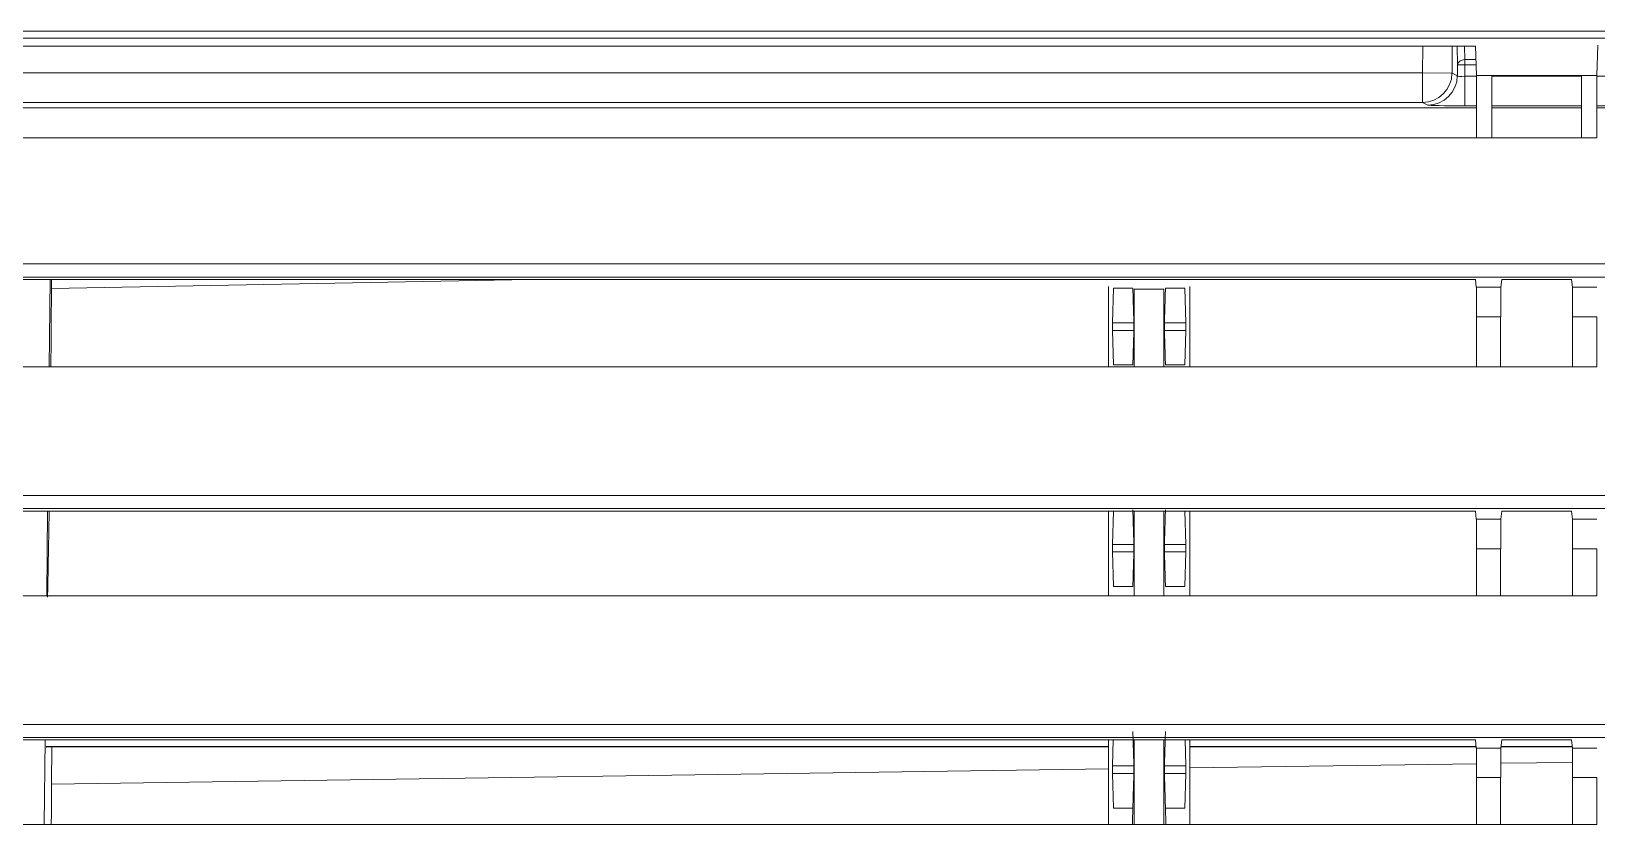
# Model space of a CAD drawing. Header units: millimetres. Extents: x 70151 to 230897, y 35202 to 113211.
# Drawn here: x 178958.6 to 179064.2, y 68949.5 to 69003 of the extents above; entities that cross this region are included whole.
import ezdxf

# ---------------------------------------------------------------- set-up
doc = ezdxf.new("R2010")
doc.units = ezdxf.units.MM
doc.header["$LTSCALE"] = 50
doc.layers.add('2-con', color=2, linetype='Continuous')
doc.layers.add('mark-B', color=2, linetype='Continuous', lineweight=20)

# ---------------------------------------------------------------- blocks, each defined once
blk = doc.blocks.new('무풍1WAY 대형')
at = {"layer": 'mark-B'}
for p, q in [((-409.33, -193.25), (-409.33, -190.07)), ((-409.33, -190.07), (-407.7, -190.07)), ((-407.7, -190.07), (-407.7, -193.25)), ((-407.7, -190.07), (-402.85, -190.07)), ((-402.85, -193.25), (-402.85, -190.07)), ((-402.85, -190.07), (-401.23, -190.07)), ((-401.23, -193.25), (-401.23, -190.07)), ((-401.23, -190.07), (-215.13, -190.07)), ((-381.88, -195.78), (-381.88, -190.07)), ((-376.4, -190.07), (-376.4, -195.78)), ((-304.6, -190.07), (-304.67, -195.78)), ((-381.55, -191.19), (-381.62, -193.52)), ((-381.55, -191.19), (-380.24, -191.19)), ((-378.04, -191.19), (-376.73, -191.19)), ((-376.66, -193.52), (-376.73, -191.19)), ((-376.4, -193.83), (-305.1, -192.81)), ((-305.1, -192.81), (-305.11, -195.34)), ((-409.33, -193.25), (-407.7, -193.25)), ((-407.7, -194.27), (-402.85, -194.21)), ((-402.85, -193.25), (-401.23, -193.25)), ((-401.23, -194.18), (-381.88, -193.91)), ((-381.62, -193.52), (-380.17, -193.52)), ((-381.62, -194.04), (-381.56, -195.78)), ((-380.17, -194.04), (-381.62, -194.04)), ((-378.11, -193.52), (-376.66, -193.52)), ((-376.66, -194.04), (-378.11, -194.04)), ((-376.72, -195.78), (-376.66, -194.04)), ((-407.69, -195.23), (-409.34, -195.23)), ((-407.69, -195.23), (-407.62, -195.78)), ((-402.88, -195.34), (-407.68, -195.34)), ((-402.94, -195.78), (-402.87, -195.23)), ((-401.21, -195.23), (-402.87, -195.23)), ((-401.15, -195.78), (-401.21, -195.23)), ((-381.88, -195.34), (-401.2, -195.34)), ((-304.74, -195.34), (-376.4, -195.34)), ((-461.06, -195.94), (461.04, -195.94)), ((-402.94, -195.78), (-407.62, -195.78)), ((-215.22, -195.78), (-401.15, -195.78)), ((461.04, -196.82), (-461.06, -196.82)), ((-409.33, -208.68), (-409.33, -205.51)), ((-409.33, -205.51), (-407.7, -205.51)), ((-407.7, -205.51), (-407.7, -208.68)), ((-407.7, -205.51), (-402.85, -205.51)), ((-402.85, -208.68), (-402.85, -205.51)), ((-402.85, -205.51), (-401.23, -205.51)), ((-401.23, -208.68), (-401.23, -205.51)), ((-401.23, -205.51), (-215.13, -205.51)), ((-381.88, -211.21), (-381.88, -205.5)), ((-376.4, -205.5), (-376.4, -211.21)), ((-304.77, -205.51), (-304.83, -211.22)), ((-381.55, -206.13), (-381.62, -208.46)), ((-381.55, -206.13), (-380.24, -206.13)), ((-378.04, -206.13), (-376.73, -206.13)), ((-376.66, -208.46), (-376.73, -206.13)), ((-409.33, -208.68), (-407.7, -208.68)), ((-402.85, -208.68), (-401.23, -208.68)), ((-381.62, -208.46), (-380.17, -208.46)), ((-381.62, -208.97), (-381.55, -211.22)), ((-380.17, -208.97), (-381.62, -208.97)), ((-378.11, -208.46), (-376.66, -208.46)), ((-376.66, -208.97), (-378.11, -208.97)), ((-376.73, -211.22), (-376.66, -208.97)), ((-407.69, -210.67), (-409.34, -210.67)), ((-407.69, -210.67), (-407.62, -211.22)), ((-402.94, -211.22), (-402.87, -210.67)), ((-401.21, -210.67), (-402.87, -210.67)), ((-401.15, -211.22), (-401.21, -210.67)), ((-458.33, -211.38), (458.31, -211.38)), ((-402.94, -211.22), (-407.62, -211.22)), ((-215.22, -211.22), (-401.15, -211.22)), ((458.31, -212.26), (-458.33, -212.26)), ((-409.33, -224.32), (-409.33, -220.94)), ((-409.33, -220.94), (-407.7, -220.94)), ((-407.7, -220.94), (-407.7, -224.32)), ((-407.7, -220.94), (-402.85, -220.94)), ((-402.85, -224.32), (-402.85, -220.94)), ((-402.85, -220.94), (-401.23, -220.94)), ((-401.23, -224.32), (-401.23, -220.94)), ((-401.23, -220.94), (-215.13, -220.94)), ((-381.88, -226.36), (-381.88, -220.94)), ((-381.55, -221.07), (-381.62, -223.4)), ((-381.55, -221.07), (-380.24, -221.07)), ((-378.04, -221.07), (-376.73, -221.07)), ((-376.66, -223.4), (-376.73, -221.07)), ((-376.4, -220.94), (-376.4, -226.36)), ((-304.94, -220.94), (-305, -226.83)), ((-381.62, -223.4), (-380.17, -223.4)), ((-378.11, -223.4), (-376.66, -223.4)), ((-409.33, -224.32), (-407.7, -224.32)), ((-402.85, -224.32), (-401.23, -224.32)), ((-381.62, -223.91), (-381.55, -226.24)), ((-380.17, -223.91), (-381.62, -223.91)), ((-376.66, -223.91), (-378.11, -223.91)), ((-376.73, -226.24), (-376.66, -223.91)), ((-455.56, -227), (455.55, -227)), ((-407.69, -226.31), (-409.34, -226.31)), ((-407.69, -226.31), (-407.62, -226.84)), ((-402.93, -226.84), (-407.62, -226.84)), ((-402.93, -226.84), (-402.87, -226.31)), ((-401.21, -226.31), (-402.87, -226.31)), ((-401.15, -226.84), (-401.21, -226.31)), ((-215.22, -226.84), (-401.15, -226.84)), ((-380.24, -226.24), (-381.55, -226.24)), ((-380.14, -226.18), (-378.14, -226.18)), ((-376.73, -226.24), (-378.04, -226.24)), ((-337.34, -226.84), (-305.09, -226.22)), ((-305.09, -226.22), (-305.09, -226.84)), ((455.55, -227.88), (-455.56, -227.88)), ((-409.33, -240.6), (-409.33, -236.38)), ((-409.33, -236.38), (-408.3, -236.38)), ((-408.3, -236.38), (-408.3, -240.6)), ((-408.3, -236.38), (-402.25, -236.38)), ((-402.25, -240.6), (-402.25, -236.38)), ((-402.25, -236.38), (-401.23, -236.38)), ((-401.23, -240.6), (-401.23, -236.38)), ((-401.23, -236.38), (-215.13, -236.38)), ((-415.33, -238.42), (-409.32, -238.42)), ((-410.03, -238.55), (-409.33, -238.55)), ((-408.3, -238.42), (-402.25, -238.42)), ((-408.3, -238.55), (-402.25, -238.55)), ((-401.23, -238.42), (-301.47, -238.42)), ((-401.23, -238.55), (-400.43, -238.55)), ((-400.43, -238.55), (-400.43, -240.54)), ((-397.94, -238.59), (-397.58, -238.77)), ((-397.58, -238.77), (-240.12, -238.77)), ((-397.58, -238.77), (-397.58, -240.76)), ((-409.33, -240.54), (-410.03, -240.54)), ((-409.33, -240.6), (-409.4, -242.64)), ((-409.33, -240.6), (-408.3, -240.6)), ((-402.25, -240.54), (-408.3, -240.54)), ((-408.3, -240.6), (-402.25, -240.6)), ((-402.25, -240.6), (-401.23, -240.6)), ((-400.43, -240.54), (-401.23, -240.54)), ((-401.23, -240.6), (-401.16, -242.57)), ((-400.44, -241.31), (-400.43, -240.54)), ((-399.93, -240.56), (-399.94, -241.32)), ((-399.57, -240.74), (-399.93, -240.56)), ((-399.59, -242.57), (-399.57, -240.74)), ((-397.58, -240.76), (-399.57, -240.74)), ((-401.21, -241.31), (-400.44, -241.31)), ((-400.44, -241.66), (-401.19, -241.66)), ((-400.44, -241.31), (-400.44, -241.66)), ((-400.44, -241.31), (-399.94, -241.32)), ((-400.42, -242.57), (-400.44, -241.66)), ((-399.91, -242.57), (-399.94, -241.32)), ((-397.58, -240.76), (-397.6, -242.57)), ((-218.69, -240.76), (-397.58, -240.76)), ((-401.16, -242.57), (-215.2, -242.57)), ((581.95, -243.57), (-581.96, -243.57)), ((-569.85, -243.1), (569.83, -243.1))]:
    blk.add_line(p, q, dxfattribs=at)
for centre, major_axis, ratio, start_param, end_param in [((-407.69, -193.25), (0, -1.99), 0.008727, 4.712389, 6.213372), ((-402.87, -193.25), (0, -1.99), 0.008727, 0.069813, 1.570796), ((-401.21, -193.25), (0, -1.99), 0.008727, 4.712389, 6.213372), ((-407.69, -208.68), (0, -1.99), 0.008727, 4.712389, 6.213372), ((-402.87, -208.68), (0, -1.99), 0.008727, 0.069813, 1.570796), ((-401.21, -208.68), (0, -1.99), 0.008727, 4.712389, 6.213372), ((-407.69, -224.32), (0, -1.99), 0.008727, 4.712389, 6.213372), ((-402.87, -224.32), (0, -1.99), 0.008727, 0.069813, 1.570796), ((-401.21, -224.32), (0, -1.99), 0.008727, 4.712389, 6.213372), ((-400.43, -238.59), (-2.49, 0), 0.017454, 3.176298, 4.712188), ((-397.94, -240.58), (0.89, 1.78), 0.999246, 0.466114, 2.024798), ((-397.58, -240.76), (0.89, 1.78), 0.999246, 0.466114, 2.024798), ((-400.43, -240.58), (-0.498, -0.023), 0.086991, 3.171454, 4.707343), ((-400.44, -241.31), (0.498, 0.012), 0.70701, 4.695839, 6.233817)]:
    blk.add_ellipse(centre, major_axis=major_axis, ratio=ratio, start_param=start_param, end_param=end_param, dxfattribs=at)
for points, degree in [([(-380.27, -190.07), (-380.24, -191.19)], 1), ([(-380.14, -190.07), (-380.14, -195.78)], 1), ([(-378.14, -195.78), (-378.14, -190.07)], 1), ([(-378.04, -191.19), (-378.01, -190.07)], 1), ([(-380.24, -191.19), (-380.17, -193.52)], 1), ([(-378.11, -193.52), (-378.04, -191.19)], 1), ([(-380.17, -194.04), (-380.24, -196.36)], 1), ([(-380.17, -193.52), (-380.17, -193.56), (-380.17, -193.7), (-380.17, -193.86), (-380.17, -194), (-380.17, -194.04)], 2), ([(-378.11, -194.04), (-378.11, -194), (-378.11, -193.86), (-378.11, -193.7), (-378.11, -193.56), (-378.11, -193.52)], 2), ([(-378.04, -196.36), (-378.11, -194.04)], 1), ([(-380.14, -205.51), (-380.14, -211.22)], 1), ([(-378.14, -211.22), (-378.14, -205.51)], 1), ([(-380.24, -206.13), (-380.17, -208.46)], 1), ([(-378.11, -208.46), (-378.04, -206.13)], 1), ([(-380.17, -208.97), (-380.24, -211.3)], 1), ([(-380.17, -208.46), (-380.17, -208.5), (-380.17, -208.64), (-380.17, -208.8), (-380.17, -208.93), (-380.17, -208.97)], 2), ([(-378.11, -208.97), (-378.11, -208.93), (-378.11, -208.8), (-378.11, -208.64), (-378.11, -208.5), (-378.11, -208.46)], 2), ([(-378.04, -211.3), (-378.11, -208.97)], 1), ([(-380.24, -221.07), (-380.17, -223.4)], 1), ([(-380.14, -220.94), (-380.14, -226.18)], 1), ([(-378.14, -226.18), (-378.14, -220.94)], 1), ([(-378.11, -223.4), (-378.04, -221.07)], 1), ([(-380.17, -223.4), (-380.17, -223.44), (-380.17, -223.57), (-380.17, -223.73), (-380.17, -223.87), (-380.17, -223.91)], 2), ([(-378.11, -223.91), (-378.11, -223.87), (-378.11, -223.73), (-378.11, -223.57), (-378.11, -223.44), (-378.11, -223.4)], 2), ([(-380.17, -223.91), (-380.24, -226.24)], 1), ([(-378.04, -226.24), (-378.11, -223.91)], 1)]:
    blk.add_open_spline(points, degree=degree, dxfattribs=at)
for points, knots in [([(-305.1, -192.81), (-305.1, -192.32), (-305.09, -191.56), (-305.09, -190.65), (-305.08, -190.26), (-305.08, -190.13)], [0, 0, 0, 0, 0.579039, 0.868559, 1, 1, 1, 1]), ([(-381.62, -193.52), (-381.62, -193.52), (-381.62, -193.52), (-381.62, -193.53), (-381.62, -193.53), (-381.62, -193.54), (-381.62, -193.54), (-381.62, -193.55), (-381.62, -193.55), (-381.62, -193.56), (-381.62, -193.57), (-381.62, -193.57), (-381.62, -193.58), (-381.62, -193.58), (-381.62, -193.59), (-381.62, -193.6), (-381.62, -193.6), (-381.62, -193.61), (-381.62, -193.62), (-381.62, -193.62), (-381.62, -193.63), (-381.62, -193.64), (-381.62, -193.64), (-381.62, -193.65), (-381.62, -193.66), (-381.62, -193.66), (-381.62, -193.67), (-381.62, -193.68), (-381.62, -193.69), (-381.62, -193.69), (-381.62, -193.7), (-381.62, -193.71), (-381.62, -193.71), (-381.62, -193.72), (-381.62, -193.73), (-381.62, -193.74), (-381.62, -193.74), (-381.62, -193.75), (-381.62, -193.76), (-381.62, -193.76), (-381.62, -193.77), (-381.62, -193.78), (-381.62, -193.79), (-381.62, -193.81), (-381.62, -193.82), (-381.62, -193.84), (-381.62, -193.85), (-381.62, -193.86), (-381.62, -193.88), (-381.62, -193.89), (-381.62, -193.91), (-381.62, -193.92), (-381.62, -193.93), (-381.62, -193.95), (-381.62, -193.96), (-381.62, -193.97), (-381.62, -193.99), (-381.62, -194), (-381.62, -194.01), (-381.62, -194.02), (-381.62, -194.03), (-381.62, -194.03), (-381.62, -194.04)], [0, 0, 0, 0, 0.013747, 0.027429, 0.041048, 0.054602, 0.068093, 0.08152, 0.094883, 0.108181, 0.121416, 0.134587, 0.147694, 0.160737, 0.173716, 0.186631, 0.199482, 0.212269, 0.224992, 0.237651, 0.250246, 0.262777, 0.275245, 0.287648, 0.299987, 0.312263, 0.324474, 0.336622, 0.348705, 0.360725, 0.372681, 0.384572, 0.3964, 0.408164, 0.419864, 0.4315, 0.443072, 0.454581, 0.466025, 0.477405, 0.488722, 0.499974, 0.52253, 0.545343, 0.568414, 0.591742, 0.615327, 0.63917, 0.66327, 0.687627, 0.712242, 0.737115, 0.762244, 0.787632, 0.813276, 0.839179, 0.865338, 0.891756, 0.91843, 0.945363, 0.972553, 1, 1, 1, 1]), ([(-376.66, -194.04), (-376.66, -194.04), (-376.66, -194.03), (-376.66, -194.03), (-376.66, -194.02), (-376.66, -194.02), (-376.66, -194.01), (-376.66, -194.01), (-376.66, -194), (-376.66, -194), (-376.66, -193.99), (-376.66, -193.99), (-376.66, -193.98), (-376.66, -193.97), (-376.66, -193.97), (-376.66, -193.96), (-376.66, -193.95), (-376.66, -193.95), (-376.66, -193.94), (-376.66, -193.93), (-376.66, -193.93), (-376.66, -193.92), (-376.66, -193.91), (-376.66, -193.91), (-376.66, -193.9), (-376.66, -193.89), (-376.66, -193.89), (-376.66, -193.88), (-376.66, -193.87), (-376.66, -193.86), (-376.66, -193.86), (-376.66, -193.85), (-376.66, -193.84), (-376.66, -193.84), (-376.66, -193.83), (-376.66, -193.82), (-376.66, -193.81), (-376.66, -193.81), (-376.66, -193.8), (-376.66, -193.79), (-376.66, -193.79), (-376.66, -193.78), (-376.66, -193.76), (-376.66, -193.75), (-376.66, -193.74), (-376.66, -193.72), (-376.66, -193.71), (-376.66, -193.69), (-376.66, -193.68), (-376.66, -193.66), (-376.66, -193.65), (-376.66, -193.64), (-376.66, -193.62), (-376.66, -193.61), (-376.66, -193.6), (-376.66, -193.58), (-376.66, -193.57), (-376.66, -193.56), (-376.66, -193.55), (-376.66, -193.54), (-376.66, -193.53), (-376.66, -193.52), (-376.66, -193.52)], [0, 0, 0, 0, 0.013748, 0.027432, 0.041052, 0.054607, 0.068099, 0.081527, 0.09489, 0.10819, 0.121425, 0.134597, 0.147704, 0.160748, 0.173727, 0.186643, 0.199494, 0.212281, 0.225005, 0.237664, 0.250259, 0.262791, 0.275258, 0.287661, 0.3, 0.312275, 0.324487, 0.336634, 0.348717, 0.360736, 0.372691, 0.384582, 0.39641, 0.408173, 0.419872, 0.431507, 0.443078, 0.454585, 0.466029, 0.477408, 0.488723, 0.499974, 0.522542, 0.545365, 0.568445, 0.591781, 0.615372, 0.639221, 0.663325, 0.687685, 0.712302, 0.737175, 0.762304, 0.78769, 0.813331, 0.839229, 0.865384, 0.891794, 0.918461, 0.945384, 0.972564, 1, 1, 1, 1]), ([(-402.88, -195.31), (-403.48, -195.31), (-405.08, -195.31), (-406.68, -195.31), (-407.68, -195.31)], [0, 0, 0, 0, 0.375349, 1, 1, 1, 1]), ([(-381.88, -195.31), (-385.02, -195.31), (-391.46, -195.31), (-397.9, -195.31), (-401.21, -195.31)], [0, 0, 0, 0, 0.487151, 1, 1, 1, 1]), ([(-304.77, -195.31), (-313.42, -195.31), (-329.94, -195.31), (-353.18, -195.31), (-368.41, -195.31), (-375.77, -195.31), (-376.41, -195.31)], [0, 0, 0, 0, 0.362362, 0.691655, 0.973483, 1, 1, 1, 1]), ([(-304.74, -195.34), (-304.74, -195.34), (-304.74, -195.33), (-304.74, -195.33), (-304.75, -195.33), (-304.75, -195.32), (-304.75, -195.32), (-304.75, -195.32), (-304.75, -195.31), (-304.75, -195.31), (-304.75, -195.31), (-304.75, -195.31), (-304.75, -195.3), (-304.75, -195.3), (-304.75, -195.3), (-304.75, -195.3), (-304.75, -195.29), (-304.75, -195.29), (-304.75, -195.29), (-304.75, -195.29), (-304.76, -195.29), (-304.76, -195.29), (-304.76, -195.29), (-304.76, -195.29), (-304.76, -195.29), (-304.76, -195.29), (-304.76, -195.29), (-304.76, -195.29), (-304.76, -195.29), (-304.76, -195.29), (-304.76, -195.29), (-304.76, -195.29), (-304.77, -195.3), (-304.77, -195.3), (-304.77, -195.3), (-304.77, -195.31), (-304.77, -195.31), (-304.77, -195.31), (-304.77, -195.31)], [0, 0, 0, 0, 0.020154, 0.040776, 0.061867, 0.083427, 0.105459, 0.127963, 0.150942, 0.174396, 0.198328, 0.222739, 0.247631, 0.273007, 0.298868, 0.325217, 0.352057, 0.379389, 0.407217, 0.435543, 0.464371, 0.493704, 0.523544, 0.553896, 0.584763, 0.616149, 0.648058, 0.680493, 0.71346, 0.746915, 0.780826, 0.815193, 0.850019, 0.885305, 0.921054, 0.957269, 0.993951, 1, 1, 1, 1]), ([(-304.94, -211.17), (-304.94, -211.16), (-304.94, -211.12), (-304.93, -211.03), (-304.93, -210.91), (-304.93, -210.8), (-304.93, -210.68), (-304.93, -210.56), (-304.92, -210.45), (-304.92, -210.33), (-304.92, -210.21), (-304.92, -210.09), (-304.92, -209.97), (-304.91, -209.85), (-304.91, -209.73), (-304.91, -209.61), (-304.91, -209.49), (-304.91, -209.37), (-304.9, -209.25), (-304.9, -209.13), (-304.9, -209.01), (-304.9, -208.89), (-304.9, -208.76), (-304.89, -208.64), (-304.89, -208.52), (-304.89, -208.4), (-304.89, -208.27), (-304.88, -208.15), (-304.88, -208.02), (-304.88, -207.9), (-304.88, -207.78), (-304.87, -207.65), (-304.87, -207.53), (-304.87, -207.4), (-304.87, -207.28), (-304.86, -207.15), (-304.86, -207.03), (-304.86, -206.9), (-304.86, -206.78), (-304.85, -206.65), (-304.85, -206.52), (-304.85, -206.4), (-304.85, -206.27), (-304.84, -206.15), (-304.84, -206.02), (-304.84, -205.89), (-304.84, -205.77), (-304.83, -205.64), (-304.83, -205.52), (-304.83, -205.45), (-304.83, -205.42)], [0, 0, 0, 0, 0.004667, 0.02404, 0.043496, 0.063035, 0.082657, 0.102363, 0.122152, 0.142025, 0.161983, 0.182025, 0.202151, 0.222363, 0.242661, 0.263045, 0.283514, 0.304071, 0.324715, 0.345446, 0.366265, 0.387173, 0.408169, 0.429255, 0.450431, 0.471697, 0.493054, 0.514502, 0.536037, 0.557644, 0.579326, 0.60108, 0.622908, 0.644811, 0.666788, 0.68884, 0.710968, 0.733171, 0.755451, 0.777807, 0.80024, 0.822751, 0.84534, 0.868008, 0.890756, 0.913583, 0.93649, 0.959479, 0.982549, 1, 1, 1, 1]), ([(-381.62, -208.46), (-381.62, -208.46), (-381.62, -208.46), (-381.62, -208.47), (-381.62, -208.47), (-381.62, -208.48), (-381.62, -208.48), (-381.62, -208.49), (-381.62, -208.49), (-381.62, -208.5), (-381.62, -208.5), (-381.62, -208.51), (-381.62, -208.51), (-381.62, -208.52), (-381.62, -208.53), (-381.62, -208.53), (-381.62, -208.54), (-381.62, -208.55), (-381.62, -208.55), (-381.62, -208.56), (-381.62, -208.57), (-381.62, -208.57), (-381.62, -208.58), (-381.62, -208.59), (-381.62, -208.59), (-381.62, -208.6), (-381.62, -208.61), (-381.62, -208.62), (-381.62, -208.62), (-381.62, -208.63), (-381.62, -208.64), (-381.62, -208.64), (-381.62, -208.65), (-381.62, -208.66), (-381.62, -208.67), (-381.62, -208.67), (-381.62, -208.68), (-381.62, -208.69), (-381.62, -208.69), (-381.62, -208.7), (-381.62, -208.71), (-381.62, -208.72), (-381.62, -208.73), (-381.62, -208.74), (-381.62, -208.76), (-381.62, -208.77), (-381.62, -208.79), (-381.62, -208.8), (-381.62, -208.82), (-381.62, -208.83), (-381.62, -208.84), (-381.62, -208.86), (-381.62, -208.87), (-381.62, -208.89), (-381.62, -208.9), (-381.62, -208.91), (-381.62, -208.92), (-381.62, -208.93), (-381.62, -208.95), (-381.62, -208.96), (-381.62, -208.97), (-381.62, -208.97), (-381.62, -208.97)], [0, 0, 0, 0, 0.013747, 0.027429, 0.041048, 0.054602, 0.068093, 0.08152, 0.094883, 0.108181, 0.121416, 0.134587, 0.147694, 0.160737, 0.173716, 0.186631, 0.199482, 0.212269, 0.224992, 0.237651, 0.250246, 0.262777, 0.275245, 0.287648, 0.299987, 0.312263, 0.324474, 0.336622, 0.348705, 0.360725, 0.372681, 0.384572, 0.3964, 0.408164, 0.419864, 0.4315, 0.443072, 0.454581, 0.466025, 0.477405, 0.488722, 0.499974, 0.52253, 0.545343, 0.568414, 0.591742, 0.615327, 0.63917, 0.66327, 0.687627, 0.712242, 0.737115, 0.762244, 0.787632, 0.813276, 0.839179, 0.865338, 0.891756, 0.91843, 0.945363, 0.972553, 1, 1, 1, 1]), ([(-376.66, -208.97), (-376.66, -208.97), (-376.66, -208.97), (-376.66, -208.97), (-376.66, -208.96), (-376.66, -208.96), (-376.66, -208.95), (-376.66, -208.95), (-376.66, -208.94), (-376.66, -208.93), (-376.66, -208.93), (-376.66, -208.92), (-376.66, -208.92), (-376.66, -208.91), (-376.66, -208.9), (-376.66, -208.9), (-376.66, -208.89), (-376.66, -208.89), (-376.66, -208.88), (-376.66, -208.87), (-376.66, -208.87), (-376.66, -208.86), (-376.66, -208.85), (-376.66, -208.84), (-376.66, -208.84), (-376.66, -208.83), (-376.66, -208.82), (-376.66, -208.82), (-376.66, -208.81), (-376.66, -208.8), (-376.66, -208.79), (-376.66, -208.79), (-376.66, -208.78), (-376.66, -208.77), (-376.66, -208.77), (-376.66, -208.76), (-376.66, -208.75), (-376.66, -208.74), (-376.66, -208.74), (-376.66, -208.73), (-376.66, -208.72), (-376.66, -208.71), (-376.66, -208.7), (-376.66, -208.69), (-376.66, -208.67), (-376.66, -208.66), (-376.66, -208.64), (-376.66, -208.63), (-376.66, -208.62), (-376.66, -208.6), (-376.66, -208.59), (-376.66, -208.57), (-376.66, -208.56), (-376.66, -208.55), (-376.66, -208.53), (-376.66, -208.52), (-376.66, -208.51), (-376.66, -208.5), (-376.66, -208.49), (-376.66, -208.48), (-376.66, -208.47), (-376.66, -208.46), (-376.66, -208.46)], [0, 0, 0, 0, 0.013748, 0.027432, 0.041052, 0.054607, 0.068099, 0.081527, 0.09489, 0.10819, 0.121425, 0.134597, 0.147704, 0.160748, 0.173727, 0.186643, 0.199494, 0.212281, 0.225005, 0.237664, 0.250259, 0.262791, 0.275258, 0.287661, 0.3, 0.312275, 0.324487, 0.336634, 0.348717, 0.360736, 0.372691, 0.384582, 0.39641, 0.408173, 0.419872, 0.431507, 0.443078, 0.454585, 0.466029, 0.477408, 0.488723, 0.499974, 0.522542, 0.545365, 0.568445, 0.591781, 0.615372, 0.639221, 0.663325, 0.687685, 0.712302, 0.737175, 0.762304, 0.78769, 0.813331, 0.839229, 0.865384, 0.891794, 0.918461, 0.945384, 0.972564, 1, 1, 1, 1]), ([(-305.09, -226.22), (-305.09, -226.19), (-305.09, -226.14), (-305.09, -226.07), (-305.09, -226), (-305.09, -225.92), (-305.09, -225.85), (-305.09, -225.78), (-305.09, -225.7), (-305.09, -225.63), (-305.09, -225.55), (-305.09, -225.48), (-305.09, -225.4), (-305.09, -225.33), (-305.09, -225.25), (-305.09, -225.18), (-305.09, -225.1), (-305.09, -225.03), (-305.08, -224.95), (-305.08, -224.87), (-305.08, -224.8), (-305.08, -224.72), (-305.08, -224.64), (-305.08, -224.57), (-305.08, -224.49), (-305.08, -224.41), (-305.08, -224.34), (-305.08, -224.26), (-305.08, -224.18), (-305.08, -224.1), (-305.08, -224.03), (-305.08, -223.95), (-305.08, -223.87), (-305.08, -223.79), (-305.08, -223.71), (-305.08, -223.63), (-305.08, -223.55), (-305.08, -223.48), (-305.08, -223.4), (-305.08, -223.32), (-305.07, -223.24), (-305.07, -223.16), (-305.07, -223.08), (-305.07, -223), (-305.07, -222.92), (-305.07, -222.84), (-305.07, -222.76), (-305.07, -222.68), (-305.07, -222.6), (-305.07, -222.52), (-305.07, -222.44), (-305.07, -222.36), (-305.07, -222.28), (-305.07, -222.19), (-305.07, -222.11), (-305.07, -222.03), (-305.07, -221.95), (-305.06, -221.87), (-305.06, -221.79), (-305.06, -221.71), (-305.06, -221.62), (-305.06, -221.54), (-305.06, -221.46), (-305.06, -221.38), (-305.06, -221.3), (-305.06, -221.21), (-305.06, -221.13), (-305.06, -221.05), (-305.06, -220.99), (-305.06, -220.96), (-305.06, -220.95)], [0, 0, 0, 0, 0.014431, 0.028875, 0.043331, 0.057801, 0.072285, 0.086782, 0.101293, 0.115817, 0.130356, 0.144909, 0.159476, 0.174058, 0.188654, 0.203265, 0.217892, 0.232533, 0.24719, 0.261862, 0.27655, 0.291253, 0.305973, 0.320709, 0.335461, 0.350229, 0.365014, 0.379816, 0.394635, 0.40947, 0.424323, 0.439194, 0.454081, 0.468987, 0.483911, 0.498852, 0.513812, 0.528783, 0.543763, 0.558751, 0.573748, 0.588754, 0.603768, 0.618791, 0.633824, 0.648865, 0.663917, 0.678978, 0.694049, 0.70913, 0.724222, 0.739324, 0.754436, 0.76956, 0.784694, 0.799839, 0.814996, 0.830165, 0.845345, 0.860537, 0.875741, 0.890957, 0.906185, 0.921427, 0.936681, 0.951947, 0.967227, 0.982521, 0.997828, 1, 1, 1, 1]), ([(-381.62, -223.4), (-381.62, -223.4), (-381.62, -223.4), (-381.62, -223.4), (-381.62, -223.41), (-381.62, -223.41), (-381.62, -223.42), (-381.62, -223.42), (-381.62, -223.43), (-381.62, -223.44), (-381.62, -223.44), (-381.62, -223.45), (-381.62, -223.45), (-381.62, -223.46), (-381.62, -223.47), (-381.62, -223.47), (-381.62, -223.48), (-381.62, -223.48), (-381.62, -223.49), (-381.62, -223.5), (-381.62, -223.5), (-381.62, -223.51), (-381.62, -223.52), (-381.62, -223.53), (-381.62, -223.53), (-381.62, -223.54), (-381.62, -223.55), (-381.62, -223.55), (-381.62, -223.56), (-381.62, -223.57), (-381.62, -223.57), (-381.62, -223.58), (-381.62, -223.59), (-381.62, -223.6), (-381.62, -223.6), (-381.62, -223.61), (-381.62, -223.62), (-381.62, -223.63), (-381.62, -223.63), (-381.62, -223.64), (-381.62, -223.65), (-381.62, -223.66), (-381.62, -223.67), (-381.62, -223.68), (-381.62, -223.7), (-381.62, -223.71), (-381.62, -223.73), (-381.62, -223.74), (-381.62, -223.75), (-381.62, -223.77), (-381.62, -223.78), (-381.62, -223.8), (-381.62, -223.81), (-381.62, -223.82), (-381.62, -223.84), (-381.62, -223.85), (-381.62, -223.86), (-381.62, -223.87), (-381.62, -223.88), (-381.62, -223.89), (-381.62, -223.9), (-381.62, -223.91), (-381.62, -223.91)], [0, 0, 0, 0, 0.013747, 0.027429, 0.041048, 0.054602, 0.068093, 0.08152, 0.094883, 0.108181, 0.121416, 0.134587, 0.147694, 0.160737, 0.173716, 0.186631, 0.199482, 0.212269, 0.224992, 0.237651, 0.250246, 0.262777, 0.275245, 0.287648, 0.299987, 0.312263, 0.324474, 0.336622, 0.348705, 0.360725, 0.372681, 0.384572, 0.3964, 0.408164, 0.419864, 0.4315, 0.443072, 0.454581, 0.466025, 0.477405, 0.488722, 0.499974, 0.52253, 0.545343, 0.568414, 0.591742, 0.615327, 0.63917, 0.66327, 0.687627, 0.712242, 0.737115, 0.762244, 0.787632, 0.813276, 0.839179, 0.865338, 0.891756, 0.91843, 0.945363, 0.972553, 1, 1, 1, 1]), ([(-376.66, -223.91), (-376.66, -223.91), (-376.66, -223.91), (-376.66, -223.9), (-376.66, -223.9), (-376.66, -223.89), (-376.66, -223.89), (-376.66, -223.88), (-376.66, -223.88), (-376.66, -223.87), (-376.66, -223.87), (-376.66, -223.86), (-376.66, -223.85), (-376.66, -223.85), (-376.66, -223.84), (-376.66, -223.84), (-376.66, -223.83), (-376.66, -223.82), (-376.66, -223.82), (-376.66, -223.81), (-376.66, -223.8), (-376.66, -223.8), (-376.66, -223.79), (-376.66, -223.78), (-376.66, -223.78), (-376.66, -223.77), (-376.66, -223.76), (-376.66, -223.75), (-376.66, -223.75), (-376.66, -223.74), (-376.66, -223.73), (-376.66, -223.73), (-376.66, -223.72), (-376.66, -223.71), (-376.66, -223.7), (-376.66, -223.7), (-376.66, -223.69), (-376.66, -223.68), (-376.66, -223.68), (-376.66, -223.67), (-376.66, -223.66), (-376.66, -223.65), (-376.66, -223.64), (-376.66, -223.63), (-376.66, -223.61), (-376.66, -223.6), (-376.66, -223.58), (-376.66, -223.57), (-376.66, -223.55), (-376.66, -223.54), (-376.66, -223.53), (-376.66, -223.51), (-376.66, -223.5), (-376.66, -223.48), (-376.66, -223.47), (-376.66, -223.46), (-376.66, -223.45), (-376.66, -223.44), (-376.66, -223.42), (-376.66, -223.41), (-376.66, -223.4), (-376.66, -223.4), (-376.66, -223.4)], [0, 0, 0, 0, 0.013748, 0.027432, 0.041052, 0.054607, 0.068099, 0.081527, 0.09489, 0.10819, 0.121425, 0.134597, 0.147704, 0.160748, 0.173727, 0.186643, 0.199494, 0.212281, 0.225005, 0.237664, 0.250259, 0.262791, 0.275258, 0.287661, 0.3, 0.312275, 0.324487, 0.336634, 0.348717, 0.360736, 0.372691, 0.384582, 0.39641, 0.408173, 0.419872, 0.431507, 0.443078, 0.454585, 0.466029, 0.477408, 0.488723, 0.499974, 0.522542, 0.545365, 0.568445, 0.591781, 0.615372, 0.639221, 0.663325, 0.687685, 0.712302, 0.737175, 0.762304, 0.78769, 0.813331, 0.839229, 0.865384, 0.891794, 0.918461, 0.945384, 0.972564, 1, 1, 1, 1])]:
    blk.add_open_spline(points, degree=3, knots=knots, dxfattribs=at)
blk = doc.blocks.new('dpdjzjs')
at = {"layer": 'mark-B', "rotation": 180}
blk.add_blockref('무풍1WAY 대형', (178654.91, 88751.49), dxfattribs=at)

msp = doc.modelspace()

# ---------------------------------------------------------------- block references
at = {"layer": '2-con'}
msp.add_blockref('dpdjzjs', (0, -19992.04), dxfattribs=at)

doc.saveas('drawing.dxf')
